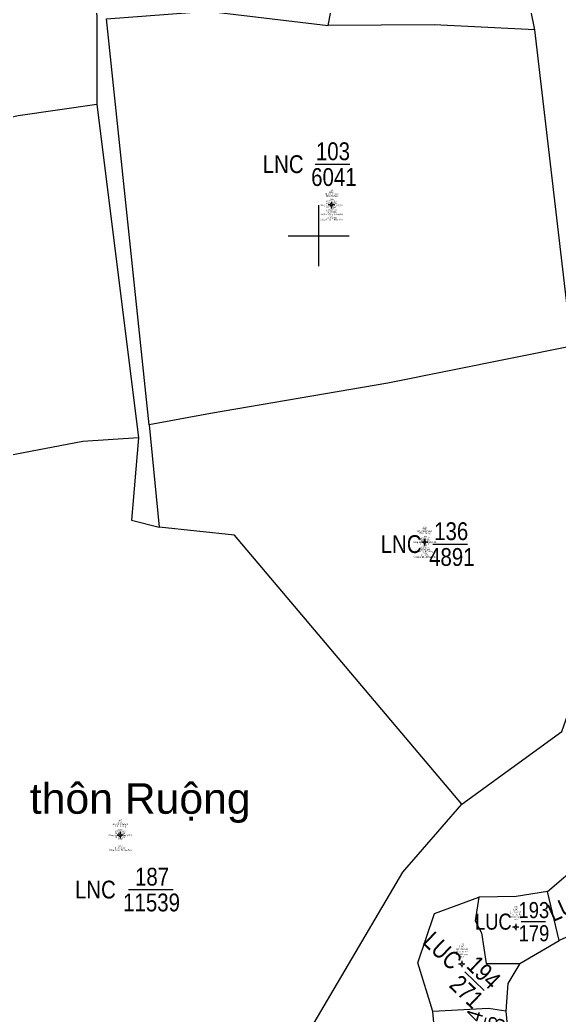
# Model space of a CAD drawing. Header units: metres. Extents: x 546779 to 548251, y 1841578 to 1843315.
# Drawn here: x 547741.4 to 547847.2, y 1842247 to 1842442.4 of the extents above; entities that cross this region are included whole.
import ezdxf
from ezdxf.enums import TextEntityAlignment as Align

# ---------------------------------------------------------------- set-up
doc = ezdxf.new("R2010")
doc.units = ezdxf.units.M
doc.header["$MEASUREMENT"] = 0
for name, color, linetype, lineweight in [('Level 10', 7, 'Continuous', 0), ('Level 11', 7, 'Continuous', 0), ('Level 13', 7, 'Continuous', 0), ('Level 15', 7, 'Continuous', 0), ('Level 18', 7, 'Continuous', 0), ('Level 23', 7, 'Continuous', 0), ('Level 60', 7, 'Continuous', 0)]:
    doc.layers.add(name, color=color, linetype=linetype, lineweight=lineweight)
doc.styles.add('Style-Vnarial', font='Vnarial.shx')
doc.styles.add('Style-vnarialNarrowI', font='vnarialNarrowI.shx')
doc.styles.add('Style-Vntimei', font='Vntimei.shx')

# ---------------------------------------------------------------- blocks, each defined once
blk = doc.blocks.new('N_THUA_101')
at = {"layer": 'Level 13', "color": 230, "linetype": 'Continuous', "lineweight": 13, "flags": 128}
blk.add_lwpolyline([(-2.65, 0), (4.16, 0)], dxfattribs=at)
at = {"layer": 'Level 13', "color": 230, "linetype": 'Continuous', "lineweight": 0, "style": 'Style-vnarialNarrowI'}
blk.add_text('103', height=3.49998, dxfattribs=at).set_placement((0.869485, 0.78), align=Align.CENTER)
blk.add_text('LNC ', height=3.49998, dxfattribs=at).set_placement((-3.771418, -0.00001), align=Align.MIDDLE_RIGHT)
blk.add_text('6041', height=3.49998, dxfattribs=at).set_placement((1.059544, -0.78002), align=Align.TOP_CENTER)
blk = doc.blocks.new('N_THUA_134')
at = {"layer": 'Level 13', "color": 230, "linetype": 'Continuous', "lineweight": 13, "flags": 128}
blk.add_lwpolyline([(-2.65, 0), (4.16, 0)], dxfattribs=at)
at = {"layer": 'Level 13', "color": 230, "linetype": 'Continuous', "lineweight": 0, "style": 'Style-vnarialNarrowI'}
blk.add_text('136', height=3.49998, dxfattribs=at).set_placement((0.928779, 0.78), align=Align.CENTER)
blk.add_text('LNC ', height=3.49998, dxfattribs=at).set_placement((-3.771418, -0.00001), align=Align.MIDDLE_RIGHT)
blk.add_text('4891', height=3.49998, dxfattribs=at).set_placement((1.049544, -0.78002), align=Align.TOP_CENTER)
blk = doc.blocks.new('N_THUA_183')
at = {"layer": 'Level 13', "color": 230, "linetype": 'Continuous', "lineweight": 13, "flags": 128}
blk.add_lwpolyline([(-2.4, 0), (6.39, 0)], dxfattribs=at)
at = {"layer": 'Level 13', "color": 230, "linetype": 'Continuous', "lineweight": 0, "style": 'Style-vnarialNarrowI'}
blk.add_text('187', height=3.49998, dxfattribs=at).set_placement((2.229274, 0.78), align=Align.CENTER)
blk.add_text('LNC ', height=3.49998, dxfattribs=at).set_placement((-3.771418, -0.00001), align=Align.MIDDLE_RIGHT)
blk.add_text('11539', height=3.49998, dxfattribs=at).set_placement((2.132994, -0.78002), align=Align.TOP_CENTER)
blk = doc.blocks.new('N_THUA_184')
at = {"layer": 'Level 13', "color": 230, "linetype": 'Continuous', "lineweight": 13, "flags": 128}
blk.add_lwpolyline([(-2.842001, -0.00425), (2.475409, -0.006256)], dxfattribs=at)
at = {"layer": 'Level 13', "color": 230, "linetype": 'Continuous', "lineweight": 0, "style": 'Style-vnarialNarrowI'}
blk.add_text('188', height=3.499977, rotation=359.999885, dxfattribs=at).set_placement((-0.025442, 0.769474), align=Align.CENTER)
blk.add_text('LUC ', height=3.499977, rotation=359.999885, dxfattribs=at).set_placement((-3.787815, -0.010662), align=Align.MIDDLE_RIGHT)
blk.add_text('193', height=3.499977, rotation=359.999885, dxfattribs=at).set_placement((-0.078906, -0.788061), align=Align.TOP_CENTER)
blk = doc.blocks.new('N_THUA_189')
at = {"layer": 'Level 13', "color": 230, "linetype": 'Continuous', "lineweight": 13, "flags": 128}
blk.add_lwpolyline([(-2.844447, 0), (2.47778, 0)], dxfattribs=at)
at = {"layer": 'Level 13', "color": 230, "linetype": 'Continuous', "lineweight": 0, "style": 'Style-vnarialNarrowI'}
blk.add_text('193', height=3.499937, dxfattribs=at).set_placement((-0.070561, 0.777779), align=Align.CENTER)
blk.add_text('LUC ', height=3.499937, dxfattribs=at).set_placement((-3.780423, 0.005522), align=Align.MIDDLE_RIGHT)
blk.add_text('179', height=3.499937, dxfattribs=at).set_placement((-0.043423, -0.777845), align=Align.TOP_CENTER)
blk = doc.blocks.new('N_THUA_190')
at = {"layer": 'Level 13', "color": 230, "linetype": 'Continuous', "lineweight": 13, "flags": 128}
blk.add_lwpolyline([(-2.871411, 0.000274), (2.44002, 0.001195)], dxfattribs=at)
at = {"layer": 'Level 13', "color": 230, "linetype": 'Continuous', "lineweight": 0, "style": 'Style-vnarialNarrowI'}
blk.add_text('194', height=3.49998, rotation=0.000128, dxfattribs=at).set_placement((-0.112653, 0.755336), align=Align.CENTER)
blk.add_text('LUC ', height=3.49998, rotation=0.000128, dxfattribs=at).set_placement((-3.77717, -0.031438), align=Align.MIDDLE_RIGHT)
blk.add_text('271', height=3.49998, rotation=0.000128, dxfattribs=at).set_placement((0.073706, -0.803846), align=Align.TOP_CENTER)
blk = doc.blocks.new('N_THUA_210')
at = {"layer": 'Level 13', "color": 230, "linetype": 'Continuous', "lineweight": 13, "flags": 128}
blk.add_lwpolyline([(-2.843684, 0.00404), (2.481835, 0.003247)], dxfattribs=at)
at = {"layer": 'Level 13', "color": 230, "linetype": 'Continuous', "lineweight": 0, "style": 'Style-vnarialNarrowI'}
blk.add_text('214', height=3.499935, rotation=0.000036, dxfattribs=at).set_placement((-0.076075, 0.792374), align=Align.CENTER)
blk.add_text('LUC ', height=3.499935, rotation=0.000036, dxfattribs=at).set_placement((-3.784944, 0.011877), align=Align.MIDDLE_RIGHT)
blk.add_text('188', height=3.499935, rotation=0.000036, dxfattribs=at).set_placement((-0.007022, -0.775674), align=Align.TOP_CENTER)
blk = doc.blocks.new('CENTRD')
at = {"layer": 'Level 11', "linetype": 'Continuous', "lineweight": 0}
h = blk.add_hatch(color=3, dxfattribs=at)
edge = h.paths.add_edge_path()
edge.add_arc((-0.0025, 0), 1.500056, 0, 360)
at = {"layer": 'Level 11', "color": 3, "linetype": 'Continuous', "lineweight": 0}
for p, q in [((-6.200231, 0), (-12.400462, 0)), ((0, 6.200231), (-6.200231, 0)), ((-6.200231, 0), (0, -6.200231)), ((0, 12.400462), (0, 6.200231)), ((6.200231, 0), (0, 6.200231)), ((0, -6.200231), (6.200231, 0)), ((12.600469, 0), (6.200231, 0)), ((0, -6.200231), (0, -12.400462))]:
    blk.add_line(p, q, dxfattribs=at)

msp = doc.modelspace()

# ---------------------------------------------------------------- linework, layer by layer
at = {"layer": 'Level 10', "color": 7, "linetype": 'Continuous', "lineweight": 0}
for p, q in [((547766.75, 1842362.86), (547758.37, 1842442.56)), ((547849.68, 1842378.3), (547842.43, 1842440.39)), ((547756.43, 1842425.84), (547756.44, 1842425.84)), ((547756.44, 1842425.84), (547764.6, 1842360.34)), ((547766.75, 1842362.86), (547768.68, 1842342.81)), ((547844.91, 1842271.29), (547855.18, 1842280.16)), ((547847.16, 1842261.66), (547844.91, 1842271.29)), ((547839.44, 1842257.16), (547847.16, 1842261.66))]:
    msp.add_line(p, q, dxfattribs=at)
at = {"layer": 'Level 10', "color": 7, "linetype": 'Continuous', "lineweight": 0, "flags": 128}
for points in [[(547754.31, 1842523.95), (547754.89, 1842501.81), (547754.88, 1842470.41), (547756.46, 1842442.8), (547756.44, 1842425.84)], [(547801.86, 1842441.28), (547804.25, 1842453.73), (547804.93, 1842489.68)], [(547842.43, 1842440.39), (547838.41, 1842460.13), (547818.93, 1842489.61), (547804.93, 1842489.68)], [(547758.37, 1842442.56), (547778.24, 1842444.07), (547801.86, 1842441.28)], [(547842.43, 1842440.39), (547822.64, 1842441.4), (547801.86, 1842441.28)], [(547697.24, 1842414.55), (547716.43, 1842418.01), (547740.98, 1842423.56), (547740.99, 1842423.56), (547756.43, 1842425.84)], [(547849.68, 1842378.3), (547813.55, 1842371.05), (547778.77, 1842365.07), (547766.75, 1842362.86)], [(547828.11, 1842288.45), (547847.72, 1842302.7), (547860.19, 1842338.04), (547849.68, 1842378.3)], [(547764.6, 1842360.34), (547753.72, 1842359.63), (547718.35, 1842352.84)], [(547764.6, 1842360.34), (547763.25, 1842344.19), (547768.68, 1842342.81)], [(547828.11, 1842288.45), (547783.5, 1842341.24), (547768.68, 1842342.81)], [(547788.63, 1842209.83), (547791.06, 1842231.81), (547816.49, 1842275.07), (547828.11, 1842288.45)], [(547822.39, 1842247.76), (547819.48, 1842257.31), (547822.7, 1842266.95), (547831.44, 1842270.14)], [(547831.44, 1842270.14), (547830.7, 1842265.5), (547831.94, 1842263.15), (547832.88, 1842257.16), (547839.44, 1842257.16)], [(547844.91, 1842271.29), (547838.77, 1842270.32), (547831.44, 1842270.14)], [(547864.87, 1842269.17), (547862.74, 1842268.67), (547847.16, 1842261.66)], [(547839.44, 1842257.16), (547837.1, 1842253.24), (547836.75, 1842247.81)], [(547821.25, 1842238.16), (547822.91, 1842241.92), (547822.39, 1842247.76)], [(547836.75, 1842247.81), (547833.33, 1842248.3), (547822.39, 1842247.76)], [(547836.75, 1842247.81), (547837.32, 1842241.65), (547835.98, 1842240.03), (547835.19, 1842233.52)]]:
    msp.add_lwpolyline(points, dxfattribs=at)
at = {"layer": 'Level 23', "color": 12, "linetype": 'Continuous', "lineweight": 0}
for p, q in [((547766.75, 1842362.86), (547758.37, 1842442.56)), ((547756.44, 1842425.84), (547764.6, 1842360.34)), ((547766.75, 1842362.86), (547768.68, 1842342.81))]:
    msp.add_line(p, q, dxfattribs=at)
at = {"layer": 'Level 23', "color": 12, "linetype": 'Continuous', "lineweight": 0, "flags": 128}
for points in [[(547754.31, 1842523.95), (547754.89, 1842501.81), (547754.88, 1842470.41), (547756.46, 1842442.8), (547756.44, 1842425.84)], [(547764.6, 1842360.34), (547763.25, 1842344.19), (547768.68, 1842342.81)]]:
    msp.add_lwpolyline(points, dxfattribs=at)
at = {"layer": 'Level 60', "color": 7, "linetype": 'Continuous', "lineweight": 0, "flags": 128}
for points in [[(547800, 1842394), (547800, 1842406)], [(547794, 1842400), (547806, 1842400)]]:
    msp.add_lwpolyline(points, dxfattribs=at)

# ---------------------------------------------------------------- block references
at = {"layer": 'Level 11', "color": 3, "linetype": 'Continuous', "lineweight": 0, "xscale": 0.049998, "yscale": 0.049998, "zscale": 0.049998}
for p in [(547802.49, 1842406.03), (547820.79, 1842339.86), (547761.04, 1842282.34), (547838.66, 1842264.31), (547828.07, 1842257.02)]:
    msp.add_blockref('CENTRD', p, dxfattribs=at)
at = {"layer": 'Level 13', "color": 230, "linetype": 'Continuous', "lineweight": 0}
for name, p in [('N_THUA_101', (547801.92, 1842414.04)), ('N_THUA_134', (547825.07, 1842339.47)), ('N_THUA_183', (547765.06, 1842271.66))]:
    msp.add_blockref(name, p, dxfattribs=at)
for name, p, xscale, yscale, zscale, rotation in [('N_THUA_184', (547857.04, 1842272.16), 1.000001, 1.000001, 1.000001, 24.224801), ('N_THUA_210', (547832.19, 1842244.38), 0.899999, 0.899999, 0.899999, 73.274945)]:
    msp.add_blockref(name, p, dxfattribs=dict(at, xscale=xscale, yscale=yscale, zscale=zscale, rotation=rotation))
at = {"layer": 'Level 13', "color": 230, "linetype": 'Continuous', "lineweight": 0, "xscale": 0.899999, "yscale": 0.899999, "zscale": 0.899999}
msp.add_blockref('N_THUA_189', (547842.28, 1842265.36), dxfattribs=at)
at = {"layer": 'Level 13', "color": 230, "linetype": 'Continuous', "lineweight": 0, "rotation": 316.134295}
msp.add_blockref('N_THUA_190', (547830.74, 1842253.52), dxfattribs=at)

# ---------------------------------------------------------------- texts
at = {"layer": 'Level 15', "color": 3, "linetype": 'Continuous', "lineweight": 0, "char_height": 0.3, "attachment_point": 5, "line_spacing_factor": 0.72, "style": 'Style-Vntimei'}
for s, insert in [('103\\PLNC\\PHå V¨n C\xadêng\\PTh«n Ruéng\\P \\P1980\\P197121879\\P20/09/1999\\PC«ng an t∅nh Qu¶ng TrÞ\\PHå ThÞ Lan\\P1982\\P197235257\\P24/02/2006\\PC«ng an t∅nh Qu¶ng TrÞ\\P72/6\\P12/11/2006\\PC«ng an x· H\xadíng T©n\\P', (547802.49, 1842405.98)), ('136\\PLNC\\PHå V¨n §\xadêng\\PTh«n Ruéng\\P \\P1980\\P197121857\\P21/09/1999\\PC«ng an t∅nh Qu¶ng TrÞ\\PHå ThÞ Bª\\P1980\\P197121872\\P21/09/1999\\PC«ng an t∅nh Qu¶ng TrÞ\\P71/6\\P11/12/2007\\PC«ng an x· H\xadíng T©n\\P', (547820.79, 1842339.81)), ('187\\PLNC\\PHå V¨n Ph\xad¬ng\\PTh«n Ruéng\\P \\P1983\\P197236113\\P24/02/2006\\PC«ng an t∅nh Qu¶ng TrÞ\\PHå ThÞ Vinh\\P1988\\P \\P \\P \\P53/6\\P02/10/2007\\PC«ng An x· H\xadíng T©n\\P', (547761.04, 1842282.29))]:
    msp.add_mtext(s, dxfattribs=dict(at, insert=insert))
at = {"layer": 'Level 15', "color": 3, "linetype": 'Continuous', "lineweight": 0, "char_height": 0.3, "attachment_point": 5, "style": 'Style-Vntimei'}
for s, insert in [('193\\PLUC\\PHå V¨n Cèi\\PTh«n Xa Re\\P§ång Ruéng\\P1987\\P \\P \\P \\P \\P \\P \\P \\P \\P \\P \\P \\P', (547838.66, 1842264.26)), ('194\\PLUC\\PHå V¨n Cèi\\PTh«n Xa Re\\P§ång Ruéng\\P1987\\P \\P \\P \\P \\P \\P \\P \\P \\P \\P \\P \\P', (547828.07, 1842256.97))]:
    msp.add_mtext(s, dxfattribs=dict(at, insert=insert))
at = {"layer": 'Level 18', "color": 7, "linetype": 'Continuous', "lineweight": 0, "style": 'Style-Vnarial'}
msp.add_text('th«n Ruéng', height=6, dxfattribs=at).set_placement((547764.97, 1842289.54), align=Align.MIDDLE_CENTER)

doc.saveas('drawing.dxf')
